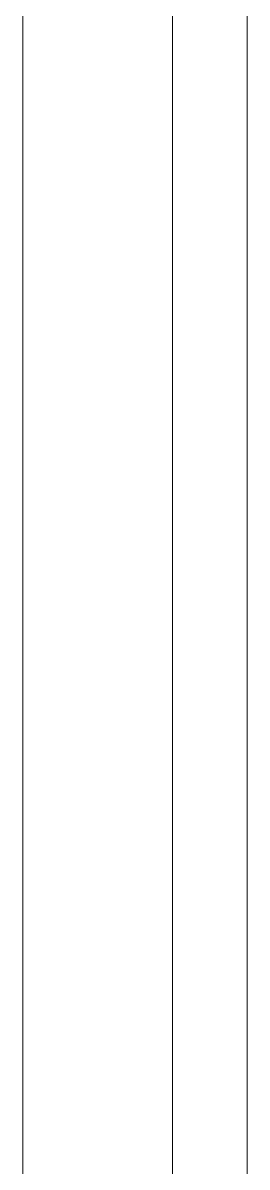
# Model space of a CAD drawing. Header units: inches. Extents: x 274057 to 444617, y 485849 to 635630.
# Drawn here: x 336631.3 to 336691.3, y 517409.1 to 517715.5 of the extents above; entities that cross this region are included whole.
import ezdxf

# ---------------------------------------------------------------- set-up
doc = ezdxf.new("R2010")
doc.units = ezdxf.units.IN
doc.header["$MEASUREMENT"] = 0
doc.layers.add('A-DOOR', color=134, linetype='Continuous', lineweight=18)
doc.layers.add('CQ wall section', color=5, linetype='Continuous')

# ---------------------------------------------------------------- blocks, each defined once
blk = doc.blocks.new('ff15 section A and B')
at = {"layer": 'A-DOOR', "ltscale": 0.5}
blk.add_line((341436.7539067912, 519049.2839683375, -0.01769596083397573), (341436.7539068616, 516399.2839683145, -0.0003706188844292413), dxfattribs=at)
at = {"layer": 'A-DOOR', "ltscale": 0.5, "elevation": -0.01769596083397573}
blk.add_lwpolyline([(341496.7547622176, 519019.2839683389), (341456.7547616291, 519019.2839683389), (341456.7547616242, 516399.283968339), (341496.7547622126, 516399.2839683389)], close=True, dxfattribs=at)

msp = doc.modelspace()

# ---------------------------------------------------------------- block references
at = {"layer": 'CQ wall section', "xscale": -1}
msp.add_blockref('ff15 section A and B', (678128.059244815, 0), dxfattribs=at)

doc.saveas('drawing.dxf')
